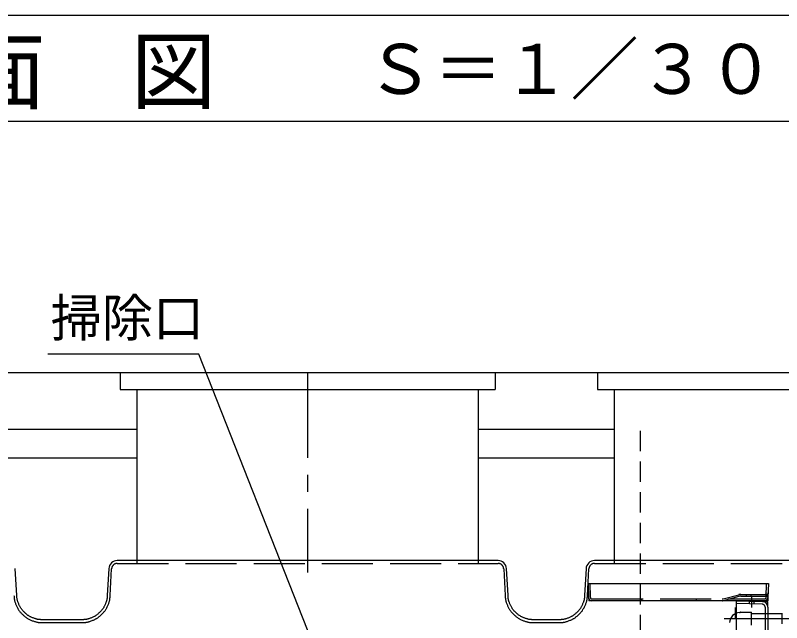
# Model space of a CAD drawing. Units: millimetres, scale not verified. Extents: x -8910 to 8910, y -6308 to 6308.
# Drawn here: x -5228 to -3879, y -1987 to -918 of the extents above; entities that cross this region are included whole.
import ezdxf
from ezdxf.enums import TextEntityAlignment as Align

# ---------------------------------------------------------------- set-up
doc = ezdxf.new("R2010")
doc.units = ezdxf.units.MM
doc.header["$LTSCALE"] = 30
for name, pattern in [('CHAIN1', [8, 5, -1, 1, -1]), ('DASHED1', [1.8, 1.2, -0.6]), ('DASHED3', [4, 3, -1]), ('DOUBLE_CHAIN2', [12.8, 9, -1, 0.6, -0.6, 0.6, -1])]:
    doc.linetypes.add(name, pattern=pattern)
for name, color, linetype, lineweight in [('0-0_躯体', 3, 'Continuous', 25), ('0-1_機器', 2, 'Continuous', 25), ('0-2_文字', 7, 'Continuous', 25), ('0-3_空気管', 3, 'Continuous', 25), ('0-6_09', 3, 'Continuous', 25), ('0-C_07', 3, 'Continuous', 25)]:
    doc.layers.add(name, color=color, linetype=linetype, lineweight=lineweight)
doc.styles.add('ＭＳ ゴシック', font='')
doc.styles.get('ＭＳ ゴシック').set_extended_font_data('MS Gothic')

msp = doc.modelspace()

# ---------------------------------------------------------------- linework, layer by layer
at = {"layer": '0-0_躯体', "linetype": 'CHAIN1'}
for p, q in [((-3959.99, -3658.56), (-3959.99, -1960.08)), ((-3979.92, -1979.58), (-3650.76, -1979.58))]:
    msp.add_line(p, q, dxfattribs=at)
at = {"layer": '0-0_躯体'}
for p, q in [((-3951.29, -1968.38), (-3951.43, -1968.52)), ((-3950.58, -1968.08), (-3931.99, -1968.08)), ((-3931.99, -1991.09), (-3931.99, -1968.08)), ((-3931.93, -1970.58), (-3878.74, -1970.58)), ((-3878.75, -1970.08), (-3878.75, -1989.08))]:
    msp.add_line(p, q, dxfattribs=at)
for centre, radius, start, end in [((-3952, -1987.58), 18.5, 92.365, 177.635), ((-3952.84, -1967.1), 2, 272.365, 315), ((-3950.58, -1969.08), 0.999, 90, 135)]:
    msp.add_arc(centre, radius, start, end, dxfattribs=at)
at = {"layer": '0-1_機器'}
for p, q in [((-7068.52, -1546.58), (-2805.63, -1546.58)), ((-5268, -1646.58), (-5013, -1646.58)), ((-4413, -1646.58), (-4173, -1646.58)), ((-5268, -1696.58), (-5013, -1696.58)), ((-4413, -1696.58), (-4173, -1696.58))]:
    msp.add_line(p, q, dxfattribs=at)
at = {"layer": '0-1_機器', "color": 3}
for p, q in [((-5043, -1546.58), (-5043, -1576.58)), ((-5043, -1546.58), (-4383, -1546.58)), ((-4383, -1546.58), (-4383, -1576.58)), ((-4203, -1546.58), (-3543, -1546.58)), ((-4203, -1546.58), (-4203, -1576.58)), ((-5043, -1576.58), (-4383, -1576.58)), ((-4203, -1576.58), (-3543, -1576.58))]:
    msp.add_line(p, q, dxfattribs=at)
msp.add_lwpolyline([(-3676.02, -1104.73), (-3676.02, -918.43), (-5705.35, -918.43), (-5705.35, -1104.73)], close=True, dxfattribs=at)
at = {"layer": '0-2_文字', "color": 3}
for p, q in [((-4904.33, -1514.32), (-5170.33, -1514.32)), ((-4684.2, -2072.24), (-4904.33, -1514.32))]:
    msp.add_line(p, q, dxfattribs=at)
at = {"layer": '0-3_空気管', "linetype": 'CHAIN1'}
msp.add_line((-4713, -1546.58), (-4713, -1898.31), dxfattribs=at)
at = {"layer": '0-3_空気管'}
for p, q in [((-4219.21, -1918.14), (-3902.21, -1918.14)), ((-4219.21, -1918.14), (-4218.58, -1942.3)), ((-3902.21, -1918.14), (-3902.84, -1942.3)), ((-3908.84, -1948.14), (-4212.58, -1948.14)), ((-3903, -1959.33), (-3903, -3678.58))]:
    msp.add_line(p, q, dxfattribs=at)
at = {"layer": '0-3_空気管', "linetype": 'DASHED3'}
for p, q in [((-4216.21, -1918.06), (-4215.58, -1942.22)), ((-3905.84, -1942.22), (-3905.21, -1918.06)), ((-3981.72, -1944.91), (-3954.25, -1937.58)), ((-3980.94, -1947.81), (-3953.47, -1940.48)), ((-3950.9, -1937.14), (-3902.79, -1937.14)), ((-3950.9, -1940.14), (-3902.79, -1940.14)), ((-3941.21, -1937.14), (-3941.21, -1940.14)), ((-3933.21, -1937.14), (-3933.21, -1940.14)), ((-4212.58, -1945.14), (-3908.84, -1945.14)), ((-4125.21, -1945.14), (-4125.21, -1948.14)), ((-4029.21, -1945.14), (-4029.21, -1948.14)), ((-3912.86, -1954.32), (-3957.99, -1953.15)), ((-3936, -1948.72), (-3936, -1953.72)), ((-3927.99, -1948.93), (-3927.99, -1953.93)), ((-3907.99, -1959.33), (-3907.99, -3676.17))]:
    msp.add_line(p, q, dxfattribs=at)
at = {"layer": '0-3_空気管', "linetype": 'DOUBLE_CHAIN2'}
for p, q in [((-3931.99, -1941.94), (-3931.99, -1960.19)), ((-4218.58, -1942.3), (-4218.42, -1948.14)), ((-4212.58, -1948.14), (-4218.42, -1948.14)), ((-3912.73, -1949.33), (-3903, -1949.58)), ((-3903, -1948.14), (-3908.84, -1948.14)), ((-3902.84, -1942.3), (-3903, -1948.14)), ((-3903, -1959.33), (-3903, -1949.58))]:
    msp.add_line(p, q, dxfattribs=at)
at = {"layer": '0-3_空気管'}
msp.add_lwpolyline([(-3957.99, -3729.35), (-3957.99, -1948.14), (-3912.73, -1949.33)], dxfattribs=at)
at = {"layer": '0-3_空気管', "linetype": 'DASHED3'}
for centre, radius, start, end in [((-3950.9, -1950.14), 13, 90, 104.932), ((-3950.9, -1950.14), 10, 90, 104.932), ((-3908.63, -1934.14), 3, 270, 358.5), ((-3908.63, -1934.14), 6, 270, 358.5), ((-4212.58, -1942.14), 3, 181.5, 270), ((-3983.52, -1938.14), 7, 270, 284.932), ((-3983.52, -1938.14), 10, 270, 284.932), ((-3912.99, -1959.33), 5, 0, 88.5), ((-3908.84, -1942.14), 3, 270, 358.5)]:
    msp.add_arc(centre, radius, start, end, dxfattribs=at)
at = {"layer": '0-3_空気管'}
for centre, radius, start, end in [((-4212.58, -1942.14), 6, 181.5, 270), ((-3912.99, -1959.33), 10, 0, 88.5), ((-3908.84, -1942.14), 6, 270, 358.5)]:
    msp.add_arc(centre, radius, start, end, dxfattribs=at)
at = {"layer": '0-6_09'}
for p, q in [((-5013, -1882.58), (-5013, -1576.58)), ((-4413, -1576.58), (-4413, -1882.58)), ((-4173, -1882.58), (-4173, -1576.58)), ((-4377.99, -1877.58), (-5048.01, -1877.58)), ((-3537.99, -1877.58), (-4208.01, -1877.58)), ((-5224.88, -1938.94), (-5227.51, -1891.8)), ((-5062.99, -1891.8), (-5065.61, -1938.94)), ((-4360.38, -1938.94), (-4363.01, -1891.8)), ((-4222.99, -1891.8), (-4225.61, -1938.94))]:
    msp.add_line(p, q, dxfattribs=at)
at = {"layer": '0-6_09', "linetype": 'DASHED3'}
for p, q in [((-5048.01, -1882.58), (-4377.99, -1882.58)), ((-4208.01, -1882.58), (-3537.99, -1882.58)), ((-5060.62, -1939.2), (-5057.99, -1892.06)), ((-4368, -1892.06), (-4365.37, -1939.2)), ((-4220.62, -1939.2), (-4217.99, -1892.06)), ((-5225.51, -1957.05), (-5224.95, -1958.27)), ((-4226.64, -1960.46), (-4226.01, -1959.22)), ((-4353.22, -1969.36), (-4352.33, -1970.31)), ((-5179.94, -1986.58), (-5109.52, -1986.58)), ((-4315.44, -1986.58), (-4269.52, -1986.58))]:
    msp.add_line(p, q, dxfattribs=at)
at = {"layer": '0-6_09'}
for points in [[(-5229.87, -1939.2), (-5229.82, -1940.23), (-5229.79, -1940.66), (-5229.76, -1941.18), (-5229.73, -1941.76), (-5229.68, -1942.41), (-5229.62, -1943.11), (-5229.55, -1943.84), (-5229.46, -1944.59), (-5229.36, -1945.35), (-5229.24, -1946.12), (-5229.09, -1946.89), (-5228.92, -1947.69), (-5228.72, -1948.51), (-5228.48, -1949.37), (-5228.19, -1950.28), (-5227.86, -1951.26), (-5227.48, -1952.3), (-5227.05, -1953.42), (-5226.57, -1954.6), (-5226.05, -1955.82), (-5225.51, -1957.05)], [(-5215.73, -1964.16), (-5216.28, -1963.44), (-5216.81, -1962.69), (-5217.33, -1961.91), (-5217.84, -1961.06), (-5218.36, -1960.15), (-5218.91, -1959.15), (-5219.46, -1958.07), (-5220.02, -1956.95), (-5220.58, -1955.8), (-5221.11, -1954.64), (-5221.63, -1953.5), (-5222.1, -1952.39), (-5222.53, -1951.34), (-5222.91, -1950.35), (-5223.23, -1949.43), (-5223.51, -1948.57), (-5223.75, -1947.76), (-5223.95, -1946.98), (-5224.12, -1946.23), (-5224.26, -1945.5), (-5224.38, -1944.77), (-5224.48, -1944.05), (-5224.57, -1943.33), (-5224.64, -1942.64), (-5224.69, -1941.98), (-5224.74, -1941.37), (-5224.78, -1940.81), (-5224.8, -1940.32), (-5224.88, -1938.94)], [(-5065.61, -1938.94), (-5065.66, -1939.86), (-5065.68, -1940.25), (-5065.71, -1940.72), (-5065.74, -1941.25), (-5065.79, -1941.83), (-5065.84, -1942.45), (-5065.9, -1943.11), (-5065.98, -1943.79), (-5066.08, -1944.48), (-5066.18, -1945.17), (-5066.31, -1945.86), (-5066.47, -1946.58), (-5066.65, -1947.32), (-5066.87, -1948.09), (-5067.12, -1948.91), (-5067.42, -1949.79), (-5067.76, -1950.73), (-5068.15, -1951.74), (-5068.59, -1952.8), (-5069.05, -1953.89), (-5069.54, -1955), (-5070.05, -1956.11), (-5070.55, -1957.18), (-5071.06, -1958.21), (-5071.55, -1959.17), (-5072.03, -1960.05), (-5072.5, -1960.87), (-5072.97, -1961.63), (-5073.46, -1962.36), (-5073.97, -1963.07), (-5074.52, -1963.78), (-5075.13, -1964.51), (-5075.8, -1965.27), (-5076.55, -1966.09), (-5077.35, -1966.94), (-5078.2, -1967.81), (-5079.08, -1968.69), (-5079.98, -1969.55), (-5080.87, -1970.4)], [(-5073.82, -1970.56), (-5072.95, -1969.68), (-5072.16, -1968.83), (-5071.45, -1968.02), (-5070.78, -1967.23), (-5070.17, -1966.42), (-5069.58, -1965.59), (-5069.01, -1964.72), (-5068.44, -1963.78), (-5067.86, -1962.77), (-5067.26, -1961.65), (-5066.64, -1960.46), (-5066.01, -1959.22), (-5065.4, -1957.94), (-5064.8, -1956.65), (-5064.23, -1955.38), (-5063.71, -1954.15), (-5063.23, -1952.97), (-5062.81, -1951.88), (-5062.45, -1950.86), (-5062.14, -1949.9), (-5061.87, -1949), (-5061.65, -1948.13), (-5061.46, -1947.3), (-5061.3, -1946.49), (-5061.17, -1945.68), (-5061.06, -1944.88), (-5060.97, -1944.08), (-5060.89, -1943.32), (-5060.82, -1942.58), (-5060.77, -1941.9), (-5060.73, -1941.28), (-5060.7, -1940.74), (-5060.62, -1939.2)], [(-4365.37, -1939.2), (-4365.32, -1940.23), (-4365.29, -1940.66), (-4365.26, -1941.18), (-4365.23, -1941.76), (-4365.18, -1942.41), (-4365.12, -1943.11), (-4365.05, -1943.84), (-4364.96, -1944.59), (-4364.86, -1945.35), (-4364.74, -1946.12), (-4364.59, -1946.89), (-4364.42, -1947.69), (-4364.22, -1948.51), (-4363.98, -1949.37), (-4363.69, -1950.28), (-4363.36, -1951.26), (-4362.98, -1952.3), (-4362.55, -1953.42), (-4362.07, -1954.6), (-4361.55, -1955.82), (-4361.01, -1957.05), (-4360.45, -1958.27), (-4359.88, -1959.47), (-4359.32, -1960.61), (-4358.77, -1961.68), (-4358.24, -1962.66), (-4357.72, -1963.57), (-4357.2, -1964.41), (-4356.66, -1965.22), (-4356.09, -1966.01), (-4355.47, -1966.8), (-4354.79, -1967.61), (-4354.05, -1968.46), (-4353.22, -1969.36)], [(-4351.23, -1964.16), (-4351.78, -1963.44), (-4352.31, -1962.69), (-4352.83, -1961.91), (-4353.34, -1961.06), (-4353.86, -1960.15), (-4354.41, -1959.15), (-4354.96, -1958.07), (-4355.52, -1956.95), (-4356.08, -1955.8), (-4356.61, -1954.64), (-4357.13, -1953.5), (-4357.6, -1952.39), (-4358.03, -1951.34), (-4358.41, -1950.35), (-4358.73, -1949.43), (-4359.01, -1948.57), (-4359.25, -1947.76), (-4359.45, -1946.98), (-4359.62, -1946.23), (-4359.76, -1945.5), (-4359.88, -1944.77), (-4359.98, -1944.05), (-4360.07, -1943.33), (-4360.14, -1942.64), (-4360.19, -1941.98), (-4360.24, -1941.37), (-4360.28, -1940.81), (-4360.3, -1940.32), (-4360.38, -1938.94)], [(-4225.61, -1938.94), (-4225.66, -1939.86), (-4225.68, -1940.25), (-4225.71, -1940.72), (-4225.74, -1941.25), (-4225.79, -1941.83), (-4225.84, -1942.45), (-4225.9, -1943.11), (-4225.98, -1943.79), (-4226.08, -1944.48), (-4226.18, -1945.17), (-4226.31, -1945.86), (-4226.47, -1946.58), (-4226.65, -1947.32), (-4226.87, -1948.09), (-4227.12, -1948.91), (-4227.42, -1949.79), (-4227.76, -1950.73), (-4228.15, -1951.74), (-4228.59, -1952.8), (-4229.05, -1953.89), (-4229.54, -1955), (-4230.05, -1956.11), (-4230.55, -1957.18), (-4231.06, -1958.21), (-4231.55, -1959.17), (-4232.03, -1960.05), (-4232.5, -1960.87), (-4232.97, -1961.63), (-4233.46, -1962.36), (-4233.97, -1963.07), (-4234.52, -1963.78), (-4235.13, -1964.51), (-4235.8, -1965.27), (-4236.55, -1966.09), (-4237.35, -1966.94), (-4238.2, -1967.81), (-4239.08, -1968.69), (-4239.98, -1969.55), (-4240.87, -1970.4)], [(-4226.01, -1959.22), (-4225.4, -1957.94), (-4224.8, -1956.65), (-4224.23, -1955.38), (-4223.71, -1954.15), (-4223.23, -1952.97), (-4222.81, -1951.88), (-4222.45, -1950.86), (-4222.14, -1949.9), (-4221.87, -1949), (-4221.65, -1948.13), (-4221.46, -1947.3), (-4221.3, -1946.49), (-4221.17, -1945.68), (-4221.06, -1944.88), (-4220.97, -1944.08), (-4220.89, -1943.32), (-4220.82, -1942.58), (-4220.77, -1941.9), (-4220.73, -1941.28), (-4220.7, -1940.74), (-4220.62, -1939.2)], [(-5224.95, -1958.27), (-5224.38, -1959.47), (-5223.82, -1960.61), (-5223.27, -1961.68), (-5222.74, -1962.66), (-5222.22, -1963.57), (-5221.7, -1964.41), (-5221.16, -1965.22), (-5220.59, -1966.01), (-5219.97, -1966.8), (-5219.29, -1967.61), (-5218.55, -1968.46), (-5217.72, -1969.36), (-5216.83, -1970.31), (-5215.88, -1971.28), (-5214.9, -1972.25), (-5213.91, -1973.22), (-5212.92, -1974.15), (-5211.95, -1975.04), (-5211.02, -1975.86), (-5210.14, -1976.61), (-5209.29, -1977.28), (-5208.46, -1977.9), (-5207.62, -1978.47), (-5206.77, -1979.02), (-5205.86, -1979.54), (-5204.9, -1980.06), (-5203.85, -1980.59), (-5202.71, -1981.13), (-5201.49, -1981.69), (-5200.21, -1982.24), (-5198.9, -1982.79), (-5197.59, -1983.32), (-5196.29, -1983.82), (-5195.03, -1984.28), (-5193.83, -1984.7), (-5192.72, -1985.06), (-5191.68, -1985.37), (-5190.71, -1985.63), (-5189.79, -1985.84)], [(-5182.84, -1981.56), (-5183.46, -1981.54), (-5184.12, -1981.51), (-5184.8, -1981.47), (-5185.49, -1981.41), (-5186.19, -1981.34), (-5186.89, -1981.25), (-5187.61, -1981.13), (-5188.36, -1980.98), (-5189.15, -1980.81), (-5189.98, -1980.6), (-5190.87, -1980.35), (-5191.83, -1980.05), (-5192.85, -1979.72), (-5193.94, -1979.34), (-5195.06, -1978.93), (-5196.19, -1978.5), (-5197.32, -1978.06), (-5198.42, -1977.6), (-5199.47, -1977.15), (-5200.46, -1976.71), (-5201.36, -1976.28), (-5202.2, -1975.85), (-5202.98, -1975.42), (-5203.73, -1974.98), (-5204.47, -1974.5), (-5205.21, -1973.98), (-5205.97, -1973.42), (-5206.77, -1972.79), (-5207.62, -1972.08), (-5208.51, -1971.33), (-5209.43, -1970.52), (-5210.35, -1969.69), (-5211.27, -1968.84), (-5212.15, -1968), (-5212.99, -1967.17), (-5213.78, -1966.37), (-5214.49, -1965.61), (-5215.13, -1964.88), (-5215.73, -1964.16)], [(-4318.34, -1981.56), (-4318.96, -1981.54), (-4319.62, -1981.51), (-4320.3, -1981.47), (-4320.99, -1981.41), (-4321.69, -1981.34), (-4322.39, -1981.25), (-4323.11, -1981.13), (-4323.86, -1980.98), (-4324.65, -1980.81), (-4325.48, -1980.6), (-4326.37, -1980.35), (-4327.33, -1980.05), (-4328.35, -1979.72), (-4329.44, -1979.34), (-4330.56, -1978.93), (-4331.69, -1978.5), (-4332.82, -1978.06), (-4333.92, -1977.6), (-4334.97, -1977.15), (-4335.96, -1976.71), (-4336.86, -1976.28), (-4337.7, -1975.85), (-4338.48, -1975.42), (-4339.23, -1974.98), (-4339.97, -1974.5), (-4340.71, -1973.98), (-4341.47, -1973.42), (-4342.27, -1972.79), (-4343.12, -1972.08), (-4344.01, -1971.33), (-4344.93, -1970.52), (-4345.85, -1969.69), (-4346.77, -1968.84), (-4347.65, -1968), (-4348.49, -1967.17), (-4349.28, -1966.37), (-4349.99, -1965.61), (-4350.63, -1964.88), (-4351.23, -1964.16)], [(-4233.82, -1970.56), (-4232.95, -1969.68), (-4232.16, -1968.83), (-4231.45, -1968.02), (-4230.78, -1967.23), (-4230.17, -1966.42), (-4229.58, -1965.59), (-4229.01, -1964.72), (-4228.44, -1963.78), (-4227.86, -1962.77), (-4227.26, -1961.65), (-4226.64, -1960.46)], [(-5080.87, -1970.4), (-5081.74, -1971.19), (-5082.58, -1971.93), (-5083.37, -1972.6), (-5084.14, -1973.21), (-5084.88, -1973.77), (-5085.64, -1974.28), (-5086.41, -1974.77), (-5087.22, -1975.24), (-5088.09, -1975.71), (-5089.03, -1976.19), (-5090.06, -1976.68), (-5091.16, -1977.18), (-5092.31, -1977.68), (-5093.49, -1978.17), (-5094.67, -1978.65), (-5095.84, -1979.1), (-5096.97, -1979.51), (-5098.05, -1979.89), (-5099.05, -1980.21), (-5099.98, -1980.49), (-5100.86, -1980.72), (-5101.69, -1980.92), (-5102.47, -1981.08), (-5103.23, -1981.21), (-5103.97, -1981.31), (-5104.7, -1981.39), (-5105.43, -1981.46), (-5106.15, -1981.5), (-5106.84, -1981.54), (-5107.5, -1981.56), (-5108.12, -1981.57), (-5108.67, -1981.58), (-5109.16, -1981.58), (-5110.55, -1981.58), (-5180.87, -1981.58), (-5181.26, -1981.58), (-5181.72, -1981.58), (-5182.25, -1981.57), (-5182.84, -1981.56)], [(-5109.52, -1986.58), (-5109.09, -1986.58), (-5108.57, -1986.58), (-5107.98, -1986.57), (-5107.33, -1986.56), (-5106.64, -1986.54), (-5105.9, -1986.5), (-5105.15, -1986.46), (-5104.38, -1986.39), (-5103.61, -1986.31), (-5102.83, -1986.21), (-5102.03, -1986.08), (-5101.2, -1985.92), (-5100.32, -1985.72), (-5099.4, -1985.49), (-5098.41, -1985.21), (-5097.34, -1984.88), (-5096.2, -1984.51), (-5095, -1984.09), (-5093.76, -1983.64), (-5092.5, -1983.16), (-5091.25, -1982.66), (-5090.02, -1982.16), (-5088.85, -1981.66), (-5087.75, -1981.17), (-5086.75, -1980.69), (-5085.82, -1980.22), (-5084.95, -1979.74), (-5084.11, -1979.24), (-5083.29, -1978.71), (-5082.47, -1978.14), (-5081.63, -1977.51), (-5080.74, -1976.81), (-5079.79, -1976.03), (-5078.8, -1975.19), (-5077.78, -1974.29), (-5076.76, -1973.37), (-5075.74, -1972.43), (-5074.76, -1971.49), (-5073.82, -1970.56)], [(-4352.33, -1970.31), (-4351.38, -1971.28), (-4350.4, -1972.25), (-4349.41, -1973.22), (-4348.42, -1974.15), (-4347.45, -1975.04), (-4346.52, -1975.86), (-4345.64, -1976.61), (-4344.79, -1977.28), (-4343.96, -1977.9), (-4343.12, -1978.47), (-4342.27, -1979.02), (-4341.36, -1979.54), (-4340.4, -1980.06), (-4339.35, -1980.59), (-4338.21, -1981.13), (-4336.99, -1981.69), (-4335.71, -1982.24), (-4334.4, -1982.79), (-4333.09, -1983.32), (-4331.79, -1983.82), (-4330.53, -1984.28), (-4329.33, -1984.7), (-4328.22, -1985.06), (-4327.18, -1985.37), (-4326.21, -1985.63), (-4325.29, -1985.84), (-4324.42, -1986.02), (-4323.57, -1986.17), (-4322.75, -1986.28), (-4321.94, -1986.37), (-4321.13, -1986.44), (-4320.34, -1986.49), (-4319.56, -1986.53), (-4318.83, -1986.56), (-4318.15, -1986.57), (-4317.52, -1986.58), (-4316.98, -1986.58), (-4315.44, -1986.58)], [(-4240.87, -1970.4), (-4241.74, -1971.19), (-4242.58, -1971.93), (-4243.37, -1972.6), (-4244.14, -1973.21), (-4244.88, -1973.77), (-4245.64, -1974.28), (-4246.41, -1974.77), (-4247.22, -1975.24), (-4248.09, -1975.71), (-4249.03, -1976.19), (-4250.06, -1976.68), (-4251.16, -1977.18), (-4252.31, -1977.68), (-4253.49, -1978.17), (-4254.67, -1978.65), (-4255.84, -1979.1), (-4256.97, -1979.51), (-4258.05, -1979.89), (-4259.05, -1980.21), (-4259.98, -1980.49), (-4260.86, -1980.72), (-4261.69, -1980.92), (-4262.47, -1981.08), (-4263.23, -1981.21), (-4263.97, -1981.31), (-4264.7, -1981.39), (-4265.43, -1981.46), (-4266.15, -1981.5), (-4266.84, -1981.54), (-4267.5, -1981.56), (-4268.12, -1981.57), (-4268.67, -1981.58), (-4269.16, -1981.58), (-4270.55, -1981.58), (-4316.37, -1981.58), (-4316.76, -1981.58), (-4317.22, -1981.58), (-4317.75, -1981.57), (-4318.34, -1981.56)], [(-4269.52, -1986.58), (-4269.09, -1986.58), (-4268.57, -1986.58), (-4267.98, -1986.57), (-4267.33, -1986.56), (-4266.64, -1986.54), (-4265.9, -1986.5), (-4265.15, -1986.46), (-4264.38, -1986.39), (-4263.61, -1986.31), (-4262.83, -1986.21), (-4262.03, -1986.08), (-4261.2, -1985.92), (-4260.32, -1985.72), (-4259.4, -1985.49), (-4258.41, -1985.21), (-4257.34, -1984.88), (-4256.2, -1984.51), (-4255, -1984.09), (-4253.76, -1983.64), (-4252.5, -1983.16), (-4251.25, -1982.66), (-4250.02, -1982.16), (-4248.85, -1981.66), (-4247.75, -1981.17), (-4246.75, -1980.69), (-4245.82, -1980.22), (-4244.95, -1979.74), (-4244.11, -1979.24), (-4243.29, -1978.71), (-4242.47, -1978.14), (-4241.63, -1977.51), (-4240.74, -1976.81), (-4239.79, -1976.03), (-4238.8, -1975.19), (-4237.78, -1974.29), (-4236.76, -1973.37), (-4235.74, -1972.43), (-4234.76, -1971.49), (-4233.82, -1970.56)], [(-5189.79, -1985.84), (-5188.92, -1986.02), (-5188.07, -1986.17), (-5187.25, -1986.28), (-5186.44, -1986.37), (-5185.63, -1986.44), (-5184.84, -1986.49), (-5184.06, -1986.53), (-5183.33, -1986.56), (-5182.65, -1986.57), (-5182.02, -1986.58), (-5181.48, -1986.58), (-5179.94, -1986.58)]]:
    msp.add_lwpolyline(points, dxfattribs=at)
for centre, start, end in [((-5048.01, -1892.58), 90, 177), ((-4377.99, -1892.58), 3, 90), ((-4208.01, -1892.58), 90, 177)]:
    msp.add_arc(centre, 15, start, end, dxfattribs=at)
at = {"layer": '0-6_09', "linetype": 'DASHED3'}
for centre, start, end in [((-5048.01, -1892.58), 90, 177), ((-4377.99, -1892.58), 3, 90), ((-4208.01, -1892.58), 90, 177)]:
    msp.add_arc(centre, 10, start, end, dxfattribs=at)
at = {"layer": '0-C_07', "linetype": 'DASHED1'}
msp.add_line((-4127.99, -1649.11), (-4127.99, -3766.6), dxfattribs=at)

# ---------------------------------------------------------------- texts
at = {"layer": '0-1_機器', "color": 4, "style": 'ＭＳ ゴシック'}
for s, height, p in [('平\u3000面\u3000図', 110, (-5624.11, -1104.7)), ('Ｓ＝１／３０', 87.98, (-4610.55, -1083.03))]:
    msp.add_text(s, height=height, dxfattribs=at).set_placement(p, align=Align.BOTTOM_LEFT)
at = {"layer": '0-2_文字', "color": 4, "style": 'ＭＳ ゴシック'}
msp.add_text('掃除口', height=65.98, dxfattribs=at).set_placement((-5165.33, -1503.32), align=Align.BOTTOM_LEFT)

doc.saveas('drawing.dxf')
